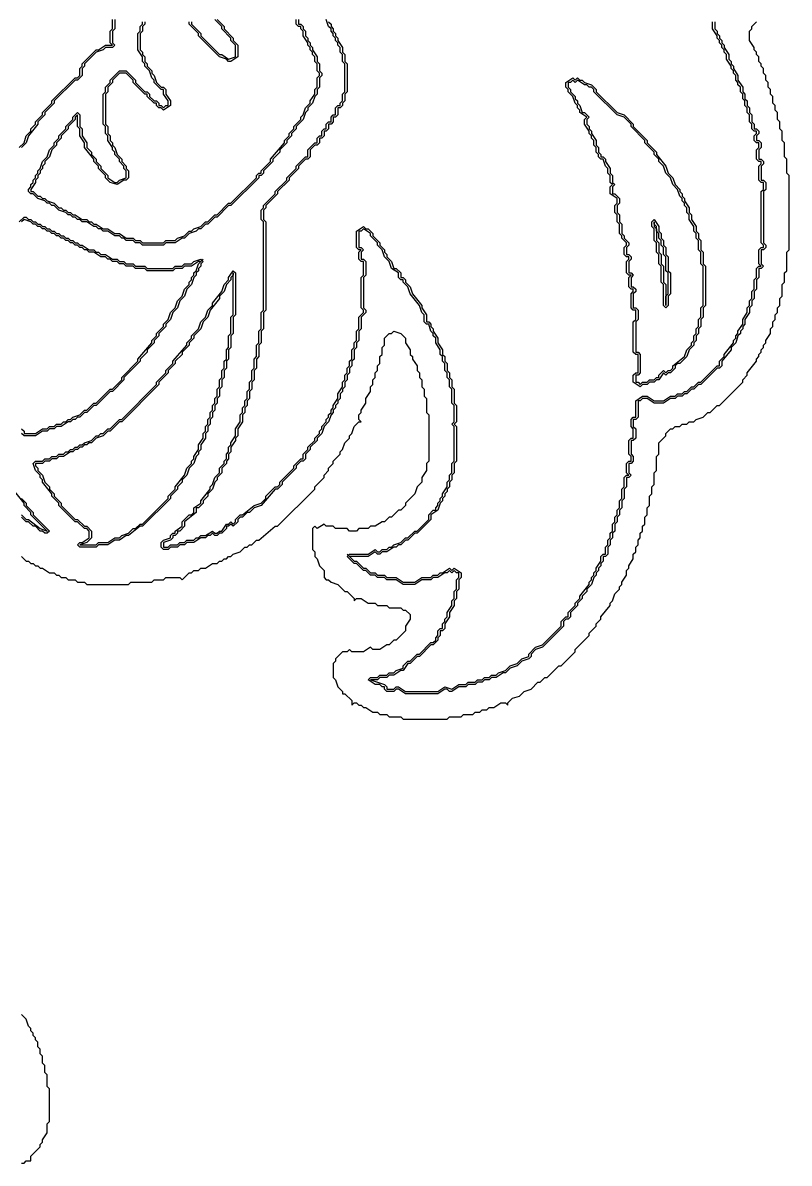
# Model space of a CAD drawing. Header units: millimetres. Extents: x 2 to 58.7, y 4.1 to 84.
# Drawn here: x 38.69 to 58.66, y 5.45 to 35.19 of the extents above; entities that cross this region are included whole.
import ezdxf

# ---------------------------------------------------------------- set-up
doc = ezdxf.new("R2010")
doc.units = ezdxf.units.MM
for name, color, linetype, true_color in [('CUT_OUTER', 1, 'Continuous', 0xa7a7a7), ('FILL_HAIR', 5, 'Continuous', 0x905530), ('FILL_SKIN', 3, 'Continuous', 0xfad3ab), ('FILL_WHITE', 4, 'Continuous', 0xf5f3f0), ('RAISED_METAL', 2, 'Continuous', 0xa7a7a7)]:
    doc.layers.add(name, color=color, linetype=linetype, true_color=true_color)

msp = doc.modelspace()

# ---------------------------------------------------------------- linework, layer by layer
at = {"layer": 'CUT_OUTER'}
for points in [[(38.662, 21.273), (38.783, 21.152), (38.844, 21.152), (38.904, 21.091), (38.965, 21.091), (39.026, 21.03), (39.086, 21.03), (39.147, 20.97), (39.207, 20.97), (39.389, 20.848), (39.51, 20.848), (39.571, 20.788), (39.632, 20.788), (39.692, 20.727), (39.813, 20.727), (39.874, 20.667), (40.056, 20.667), (40.116, 20.606), (40.298, 20.606), (40.359, 20.545), (41.45, 20.545), (41.51, 20.606), (42.056, 20.606), (42.116, 20.667), (42.359, 20.667), (42.419, 20.727), (42.783, 20.727), (42.843, 20.667), (43.025, 20.848), (43.086, 20.848), (43.146, 20.909), (43.268, 20.909), (43.328, 20.97), (43.449, 20.97), (43.631, 21.091), (43.752, 21.091), (43.813, 21.152), (43.874, 21.152), (43.934, 21.212), (43.995, 21.212), (44.055, 21.273), (44.116, 21.273), (44.177, 21.333), (44.358, 21.394), (44.48, 21.515), (44.54, 21.515), (44.601, 21.576), (44.661, 21.576), (44.783, 21.697), (44.843, 21.697), (45.267, 22.061), (45.328, 22.061), (46.297, 23.03), (46.297, 23.091), (46.54, 23.333), (46.54, 23.394), (46.661, 23.515), (46.661, 23.576), (46.782, 23.697), (46.782, 23.758), (46.964, 23.939), (46.964, 24), (47.025, 24.061), (47.085, 24.242), (47.206, 24.364), (47.206, 24.424), (47.267, 24.485), (47.328, 24.667), (47.449, 24.788), (47.509, 24.788), (47.449, 24.848), (47.449, 24.97), (47.509, 25.03), (47.509, 25.091), (47.631, 25.273), (47.631, 25.394), (47.752, 25.576), (47.752, 25.697), (47.812, 25.758), (47.812, 25.879), (47.873, 25.939), (47.873, 26.061), (47.934, 26.121), (47.934, 26.242), (47.994, 26.303), (47.994, 26.485), (48.055, 26.545), (48.055, 26.727), (48.115, 26.788), (48.115, 26.97), (48.237, 27.091), (48.297, 27.091), (48.358, 27.152), (48.54, 27.091), (48.661, 26.97), (48.661, 26.848), (48.782, 26.667), (48.782, 26.545), (48.843, 26.485), (48.843, 26.424), (48.964, 26.242), (48.964, 26.121), (49.024, 26.061), (49.024, 25.939), (49.085, 25.879), (49.085, 25.697), (49.146, 25.636), (49.146, 25.455), (49.206, 25.394), (49.206, 25.03), (49.267, 24.97), (49.267, 23.758), (49.206, 23.697), (49.206, 23.515), (49.085, 23.333), (49.085, 23.212), (48.964, 23.091), (48.903, 22.909), (48.661, 22.667), (48.661, 22.606), (48.54, 22.485), (48.479, 22.485), (48.297, 22.303), (48.237, 22.303), (48.115, 22.182), (48.055, 22.182), (47.873, 22.061), (47.752, 22.061), (47.691, 22), (47.449, 22), (47.388, 21.939), (47.206, 21.939), (47.146, 22), (46.843, 22), (46.782, 22.061), (46.6, 22.061), (46.54, 22.121), (46.358, 22), (46.297, 22.061), (46.237, 22), (46.237, 21.455), (46.297, 21.394), (46.297, 21.273), (46.358, 21.212), (46.419, 21.03), (46.54, 20.909), (46.54, 20.727), (46.6, 20.667), (46.661, 20.667), (46.722, 20.606), (46.903, 20.545), (47.085, 20.364), (47.146, 20.364), (47.328, 20.182), (47.328, 20.121), (47.388, 20.182), (47.509, 20.182), (47.691, 20.061), (47.873, 20.061), (47.934, 20), (48.176, 20), (48.237, 19.939), (48.54, 19.939), (48.6, 19.879), (48.661, 19.879), (48.782, 19.758), (48.782, 19.636), (48.661, 19.455), (48.661, 19.333), (48.418, 19.091), (48.358, 19.091), (48.237, 18.97), (48.176, 18.97), (47.994, 18.848), (47.812, 18.848), (47.752, 18.909), (47.57, 18.788), (47.267, 18.788), (47.206, 18.848), (47.146, 18.788), (47.025, 18.788), (46.843, 18.606), (46.843, 18.545), (46.782, 18.485), (46.782, 18.121), (46.843, 18.061), (46.903, 17.879), (47.025, 17.758), (47.025, 17.697), (47.085, 17.697), (47.267, 17.515), (47.267, 17.394), (47.328, 17.455), (47.388, 17.455), (47.449, 17.394), (47.509, 17.394), (47.57, 17.333), (47.631, 17.333), (47.812, 17.212), (47.934, 17.212), (47.994, 17.152), (48.176, 17.152), (48.237, 17.091), (48.54, 17.091), (48.6, 17.03), (49.752, 17.03), (49.812, 17.091), (50.115, 17.091), (50.176, 17.152), (50.418, 17.152), (50.479, 17.212), (50.6, 17.212), (50.661, 17.273), (50.782, 17.273), (50.842, 17.333), (50.964, 17.333), (51.145, 17.455), (51.267, 17.455), (51.327, 17.394), (51.327, 17.455), (51.448, 17.576), (51.63, 17.636), (51.751, 17.758), (51.933, 17.818), (52.115, 18), (52.176, 18), (52.297, 18.121), (52.357, 18.121), (52.66, 18.424), (52.721, 18.424), (53.084, 18.788), (53.084, 18.848), (53.448, 19.212), (53.448, 19.273), (53.63, 19.455), (53.63, 19.515), (53.751, 19.636), (53.751, 19.697), (53.993, 20), (53.993, 20.061), (54.054, 20.121), (54.115, 20.303), (54.236, 20.424), (54.236, 20.485), (54.296, 20.545), (54.296, 20.606), (54.418, 20.788), (54.418, 20.909), (54.478, 20.97), (54.478, 21.03), (54.599, 21.212), (54.599, 21.333), (54.66, 21.394), (54.66, 21.515), (54.721, 21.576), (54.721, 21.697), (54.781, 21.758), (54.781, 21.879), (54.842, 21.939), (54.842, 22.061), (54.902, 22.121), (54.902, 22.303), (54.963, 22.364), (54.963, 22.545), (55.024, 22.606), (55.024, 22.848), (55.084, 22.909), (55.084, 23.091), (55.145, 23.152), (55.145, 23.455), (55.205, 23.515), (55.205, 23.879), (55.266, 23.939), (55.266, 24.242), (55.448, 24.424), (55.448, 24.485), (55.569, 24.606), (55.63, 24.606), (55.69, 24.667), (55.811, 24.667), (55.872, 24.727), (55.993, 24.727), (56.054, 24.788), (56.175, 24.788), (56.236, 24.848), (56.417, 24.909), (56.539, 25.03), (56.599, 25.03), (56.781, 25.212), (56.842, 25.212), (57.448, 25.818), (57.448, 25.879), (57.569, 26), (57.569, 26.061), (57.811, 26.364), (57.811, 26.424), (57.872, 26.485), (57.872, 26.545), (57.932, 26.606), (57.932, 26.667), (57.993, 26.727), (57.993, 26.788), (58.054, 26.848), (58.054, 26.909), (58.175, 27.091), (58.175, 27.212), (58.235, 27.273), (58.235, 27.394), (58.296, 27.455), (58.296, 27.576), (58.357, 27.636), (58.357, 27.758), (58.417, 27.818), (58.417, 28), (58.478, 28.061), (58.478, 28.364), (58.538, 28.424), (58.538, 28.667), (58.599, 28.727), (58.599, 29.212), (58.66, 29.273), (58.66, 31.212), (58.599, 31.273), (58.599, 31.636), (58.538, 31.697), (58.538, 32.061), (58.478, 32.121), (58.478, 32.364), (58.417, 32.424), (58.417, 32.606), (58.357, 32.667), (58.357, 32.848), (58.296, 32.909), (58.296, 33.03), (58.235, 33.091), (58.235, 33.273), (58.175, 33.333), (58.175, 33.455), (58.114, 33.515), (58.114, 33.636), (58.054, 33.697), (58.054, 33.818), (57.993, 33.879), (57.993, 34), (57.932, 34.061), (57.932, 34.121), (57.872, 34.182), (57.872, 34.303), (57.811, 34.364), (57.811, 34.424), (57.751, 34.485), (57.751, 34.545), (57.629, 34.727), (57.629, 34.97), (57.69, 35.03), (57.69, 35.091), (57.811, 35.212)], [(38.662, 5.455), (38.723, 5.455), (38.783, 5.515), (38.904, 5.515), (38.904, 5.636), (39.147, 5.879), (39.147, 5.939), (39.207, 6), (39.207, 6.061), (39.329, 6.242), (39.329, 6.485), (39.389, 6.545), (39.389, 7.394), (39.329, 7.455), (39.329, 7.758), (39.268, 7.818), (39.268, 8), (39.207, 8.061), (39.207, 8.242), (39.147, 8.303), (39.147, 8.424), (39.086, 8.485), (39.086, 8.606), (39.026, 8.667), (39.026, 8.727), (38.965, 8.788), (38.965, 8.848), (38.904, 8.909), (38.904, 8.97), (38.844, 9.03), (38.783, 9.212), (38.662, 9.333)]]:
    msp.add_lwpolyline(points, dxfattribs=at)
at = {"layer": 'FILL_HAIR'}
msp.add_lwpolyline([(46.661, 35.212), (46.722, 35.152), (46.722, 35.091), (46.782, 35.03), (46.782, 34.97), (46.843, 34.909), (46.843, 34.848), (46.903, 34.788), (46.903, 34.727), (47.025, 34.545), (47.025, 34.424), (47.085, 34.364), (47.085, 34.182), (47.146, 34.121), (47.146, 33.394), (47.085, 33.333), (47.085, 33.152), (47.025, 33.091), (47.025, 33.03), (46.964, 32.97), (46.903, 32.97), (46.903, 32.788), (46.843, 32.727), (46.782, 32.727), (46.782, 32.606), (46.722, 32.545), (46.661, 32.545), (46.661, 32.424), (46.6, 32.364), (46.54, 32.364), (46.54, 32.242), (46.479, 32.182), (46.419, 32.182), (46.419, 32.061), (46.358, 32), (46.297, 32), (46.176, 31.879), (46.176, 31.697), (46.116, 31.636), (46.055, 31.636), (45.873, 31.455), (45.873, 31.394), (45.631, 31.152), (45.631, 31.091), (45.328, 30.788), (45.328, 30.727), (45.025, 30.424), (45.025, 30.364), (44.964, 30.303), (44.964, 30.061), (45.025, 30), (45.025, 27.697), (44.964, 27.636), (44.964, 27.212), (44.904, 27.152), (44.904, 26.848), (44.843, 26.788), (44.843, 26.485), (44.783, 26.424), (44.783, 26.182), (44.722, 26.121), (44.722, 25.879), (44.661, 25.818), (44.661, 25.636), (44.601, 25.576), (44.601, 25.394), (44.54, 25.333), (44.54, 25.212), (44.48, 25.152), (44.48, 25.03), (44.419, 24.97), (44.419, 24.788), (44.298, 24.606), (44.298, 24.424), (44.237, 24.364), (44.237, 24.303), (44.116, 24.121), (44.116, 24), (44.055, 23.939), (44.055, 23.818), (43.995, 23.758), (43.995, 23.697), (43.874, 23.576), (43.874, 23.455), (43.752, 23.333), (43.752, 23.273), (43.692, 23.212), (43.631, 23.03), (43.51, 22.909), (43.51, 22.848), (43.389, 22.727), (43.389, 22.667), (43.268, 22.545), (43.207, 22.545), (43.207, 22.424), (42.904, 22.182), (42.904, 22.061), (42.783, 21.939), (42.722, 21.939), (42.722, 21.879), (42.662, 21.818), (42.601, 21.818), (42.601, 21.758), (42.54, 21.697), (42.359, 21.636), (42.359, 21.515), (42.48, 21.515), (42.54, 21.576), (42.722, 21.576), (42.783, 21.636), (42.904, 21.636), (42.965, 21.697), (43.146, 21.697), (43.207, 21.758), (43.268, 21.758), (43.328, 21.818), (43.449, 21.818), (43.631, 21.939), (43.692, 21.879), (43.752, 21.879), (43.813, 21.939), (43.874, 21.939), (43.995, 22.121), (44.055, 22.121), (44.116, 22.182), (44.177, 22.121), (44.237, 22.182), (44.237, 22.242), (44.358, 22.364), (44.419, 22.364), (44.722, 22.606), (44.904, 22.667), (45.025, 22.788), (45.025, 22.848), (45.267, 23.091), (45.328, 23.091), (45.389, 23.152), (45.389, 23.212), (45.752, 23.576), (45.752, 23.636), (45.934, 23.818), (45.994, 23.818), (45.994, 23.939), (46.116, 24.061), (46.116, 24.121), (46.297, 24.303), (46.297, 24.364), (46.419, 24.485), (46.419, 24.545), (46.479, 24.606), (46.479, 24.667), (46.6, 24.788), (46.6, 24.848), (46.661, 24.909), (46.661, 24.97), (46.722, 25.03), (46.722, 25.091), (46.782, 25.152), (46.782, 25.212), (46.903, 25.394), (46.903, 25.515), (47.025, 25.697), (47.025, 25.818), (47.085, 25.879), (47.085, 26), (47.146, 26.061), (47.146, 26.182), (47.206, 26.242), (47.206, 26.364), (47.267, 26.424), (47.267, 26.667), (47.328, 26.727), (47.328, 26.848), (47.388, 26.909), (47.388, 27.152), (47.449, 27.212), (47.449, 27.515), (47.57, 27.636), (47.57, 27.697), (47.509, 27.758), (47.509, 28.545), (47.57, 28.606), (47.57, 28.97), (47.509, 28.97), (47.449, 29.03), (47.449, 29.212), (47.509, 29.273), (47.449, 29.273), (47.388, 29.333), (47.388, 29.758), (47.57, 29.879), (47.631, 29.818), (47.691, 29.818), (47.812, 29.697), (47.812, 29.636), (47.994, 29.455), (47.994, 29.394), (48.115, 29.273), (48.115, 29.212), (48.176, 29.152), (48.176, 29.091), (48.297, 28.97), (48.358, 28.788), (48.418, 28.788), (48.54, 28.667), (48.54, 28.545), (48.6, 28.545), (48.661, 28.485), (48.661, 28.424), (48.782, 28.303), (48.843, 28.121), (49.085, 27.818), (49.085, 27.758), (49.206, 27.576), (49.206, 27.394), (49.267, 27.394), (49.327, 27.333), (49.327, 27.273), (49.388, 27.212), (49.388, 27.152), (49.509, 26.97), (49.509, 26.848), (49.63, 26.667), (49.63, 26.545), (49.691, 26.485), (49.691, 26.364), (49.752, 26.303), (49.752, 26.121), (49.812, 26.061), (49.812, 25.939), (49.873, 25.879), (49.873, 25.697), (49.933, 25.636), (49.933, 25.273), (49.994, 25.212), (49.994, 24.788), (49.933, 24.727), (49.994, 24.667), (49.994, 23.758), (49.933, 23.697), (49.933, 23.455), (49.873, 23.394), (49.873, 23.273), (49.812, 23.212), (49.812, 23.091), (49.752, 23.03), (49.752, 22.97), (49.691, 22.909), (49.691, 22.848), (49.63, 22.788), (49.63, 22.727), (49.57, 22.667), (49.509, 22.485), (49.327, 22.364), (49.327, 22.242), (48.964, 21.879), (48.903, 21.879), (48.721, 21.697), (48.661, 21.697), (48.54, 21.576), (48.479, 21.576), (48.418, 21.515), (48.358, 21.515), (48.176, 21.394), (48.055, 21.394), (47.994, 21.333), (47.934, 21.333), (47.873, 21.394), (47.691, 21.273), (47.206, 21.273), (47.146, 21.333), (47.328, 21.152), (47.388, 21.152), (47.57, 20.97), (47.631, 20.97), (47.752, 20.848), (47.873, 20.848), (47.934, 20.788), (48.115, 20.788), (48.176, 20.727), (48.418, 20.727), (48.6, 20.606), (48.903, 20.606), (49.085, 20.727), (49.327, 20.727), (49.388, 20.788), (49.509, 20.788), (49.57, 20.848), (49.63, 20.848), (49.812, 20.97), (49.873, 20.909), (49.933, 20.97), (50.115, 20.848), (50.115, 20.727), (50.055, 20.667), (50.055, 20.424), (49.994, 20.364), (49.994, 20.182), (49.933, 20.121), (49.933, 20), (49.812, 19.818), (49.812, 19.697), (49.691, 19.515), (49.691, 19.394), (49.63, 19.333), (49.57, 19.333), (49.57, 19.212), (49.509, 19.152), (49.509, 19.091), (49.388, 18.97), (49.327, 18.97), (49.024, 18.667), (48.964, 18.667), (48.782, 18.485), (48.721, 18.485), (48.6, 18.303), (48.54, 18.303), (48.358, 18.182), (48.237, 18.182), (48.176, 18.121), (47.994, 18.121), (47.934, 18.061), (47.752, 18.061), (48.115, 17.939), (48.176, 17.879), (48.176, 17.818), (48.358, 17.818), (48.418, 17.879), (48.479, 17.879), (48.661, 17.758), (49.509, 17.758), (49.691, 17.879), (49.873, 17.818), (50.055, 17.939), (50.236, 17.939), (50.297, 18), (50.479, 18), (50.539, 18.061), (50.661, 18.061), (50.721, 18.121), (50.842, 18.121), (50.903, 18.182), (51.024, 18.182), (51.085, 18.242), (51.267, 18.303), (51.388, 18.424), (51.57, 18.485), (51.691, 18.606), (51.873, 18.667), (51.873, 18.727), (52.054, 18.909), (52.236, 18.97), (52.721, 19.455), (52.721, 19.576), (52.842, 19.697), (52.903, 19.697), (52.903, 19.818), (53.084, 20), (53.084, 20.061), (53.206, 20.182), (53.206, 20.242), (53.448, 20.545), (53.448, 20.606), (53.509, 20.667), (53.509, 20.727), (53.569, 20.788), (53.569, 20.848), (53.63, 20.909), (53.63, 20.97), (53.751, 21.152), (53.751, 21.273), (53.812, 21.333), (53.872, 21.333), (53.872, 21.515), (53.933, 21.576), (53.933, 21.697), (53.993, 21.758), (53.993, 21.879), (54.054, 21.939), (54.054, 22.121), (54.115, 22.182), (54.115, 22.303), (54.175, 22.364), (54.175, 22.485), (54.236, 22.545), (54.236, 22.727), (54.296, 22.788), (54.296, 23.03), (54.357, 23.091), (54.357, 23.333), (54.418, 23.394), (54.478, 23.394), (54.418, 23.455), (54.418, 23.697), (54.478, 23.758), (54.539, 23.758), (54.539, 23.879), (54.478, 23.939), (54.478, 24.303), (54.539, 24.364), (54.599, 24.364), (54.599, 24.606), (54.539, 24.667), (54.539, 24.848), (54.599, 24.909), (54.66, 24.909), (54.66, 25.333), (54.842, 25.455), (54.963, 25.455), (55.145, 25.333), (55.387, 25.333), (55.569, 25.455), (55.69, 25.455), (55.751, 25.515), (55.872, 25.515), (55.933, 25.576), (55.993, 25.576), (56.114, 25.697), (56.175, 25.697), (56.296, 25.818), (56.357, 25.818), (56.781, 26.242), (56.842, 26.242), (56.842, 26.364), (56.963, 26.485), (56.963, 26.545), (57.205, 26.848), (57.205, 26.909), (57.266, 26.97), (57.266, 27.03), (57.326, 27.091), (57.326, 27.152), (57.448, 27.333), (57.448, 27.455), (57.569, 27.636), (57.569, 27.758), (57.629, 27.818), (57.629, 27.939), (57.69, 28), (57.69, 28.182), (57.751, 28.242), (57.751, 28.485), (57.811, 28.545), (57.811, 28.788), (57.872, 28.848), (57.932, 28.848), (57.872, 28.909), (57.872, 29.273), (57.932, 29.333), (57.993, 29.333), (57.993, 29.394), (57.932, 29.455), (57.932, 30.788), (57.993, 30.848), (57.993, 31.03), (57.932, 31.03), (57.872, 31.091), (57.872, 31.455), (57.932, 31.515), (57.932, 31.576), (57.872, 31.576), (57.811, 31.636), (57.811, 31.879), (57.872, 31.939), (57.872, 32.061), (57.811, 32.061), (57.751, 32.121), (57.751, 32.242), (57.811, 32.303), (57.811, 32.364), (57.751, 32.364), (57.69, 32.424), (57.69, 32.545), (57.629, 32.606), (57.629, 32.788), (57.569, 32.848), (57.569, 32.97), (57.508, 33.03), (57.508, 33.152), (57.448, 33.212), (57.448, 33.333), (57.387, 33.394), (57.387, 33.515), (57.326, 33.576), (57.326, 33.636), (57.266, 33.697), (57.266, 33.818), (57.205, 33.879), (57.205, 33.939), (57.145, 34), (57.145, 34.061), (57.023, 34.242), (57.023, 34.364), (56.963, 34.424), (56.963, 34.485), (56.902, 34.545), (56.902, 34.606), (56.842, 34.667), (56.842, 34.727), (56.781, 34.788), (56.781, 34.848), (56.66, 35.03), (56.66, 35.212)], dxfattribs=at)
msp.add_lwpolyline([(53.024, 33.758), (53.084, 33.697), (53.145, 33.758), (53.206, 33.697), (53.266, 33.697), (53.327, 33.636), (53.509, 33.576), (53.63, 33.455), (53.63, 33.394), (54.175, 32.848), (54.357, 32.788), (54.599, 32.545), (54.599, 32.485), (54.963, 32.121), (54.963, 32.061), (55.205, 31.818), (55.205, 31.758), (55.448, 31.455), (55.508, 31.273), (55.63, 31.152), (55.69, 30.97), (55.811, 30.848), (55.811, 30.788), (55.872, 30.727), (55.872, 30.667), (55.933, 30.606), (55.933, 30.545), (56.054, 30.364), (56.054, 30.242), (56.114, 30.182), (56.114, 30.061), (56.236, 29.879), (56.236, 29.758), (56.296, 29.697), (56.296, 29.576), (56.357, 29.515), (56.357, 29.273), (56.417, 29.212), (56.417, 28.909), (56.478, 28.848), (56.478, 27.818), (56.417, 27.758), (56.417, 27.515), (56.357, 27.455), (56.357, 27.273), (56.296, 27.212), (56.296, 27.091), (56.236, 27.03), (56.236, 26.909), (56.175, 26.848), (56.175, 26.788), (56.054, 26.667), (55.993, 26.485), (55.811, 26.303), (55.751, 26.303), (55.69, 26.242), (55.69, 26.182), (55.569, 26.061), (55.508, 26.061), (55.448, 26), (55.387, 26.061), (55.266, 25.879), (55.205, 25.879), (55.145, 25.818), (55.024, 25.818), (54.963, 25.758), (54.842, 25.758), (54.781, 25.697), (54.599, 25.818), (54.599, 26), (54.66, 26.061), (54.721, 26.061), (54.721, 26.545), (54.66, 26.545), (54.599, 26.606), (54.599, 27.394), (54.66, 27.455), (54.66, 27.697), (54.599, 27.697), (54.539, 27.758), (54.539, 28.121), (54.599, 28.182), (54.599, 28.242), (54.539, 28.242), (54.478, 28.303), (54.478, 28.545), (54.539, 28.606), (54.478, 28.606), (54.418, 28.667), (54.418, 28.97), (54.478, 29.03), (54.478, 29.091), (54.418, 29.091), (54.357, 29.152), (54.357, 29.333), (54.418, 29.394), (54.418, 29.455), (54.296, 29.576), (54.296, 29.636), (54.236, 29.697), (54.236, 29.939), (54.175, 30), (54.175, 30.182), (54.115, 30.242), (54.115, 30.424), (54.175, 30.485), (54.175, 30.606), (53.993, 30.727), (53.993, 30.909), (54.054, 30.97), (53.993, 31.03), (53.993, 31.212), (53.933, 31.273), (53.933, 31.394), (53.872, 31.455), (53.812, 31.636), (53.751, 31.636), (53.69, 31.697), (53.69, 31.758), (53.63, 31.818), (53.63, 31.939), (53.569, 32), (53.569, 32.121), (53.509, 32.182), (53.509, 32.242), (53.448, 32.303), (53.448, 32.364), (53.327, 32.545), (53.327, 32.667), (53.387, 32.727), (53.206, 32.848), (53.206, 32.909), (53.145, 32.97), (53.145, 33.03), (53.084, 33.091), (53.024, 33.273), (52.903, 33.394), (52.903, 33.455), (52.842, 33.515), (52.842, 33.636)], close=True, dxfattribs=at)
at = {"layer": 'FILL_SKIN'}
for points in [[(41.874, 35.212), (41.874, 35.152), (41.813, 35.091), (41.813, 34.97), (41.753, 34.909), (41.753, 34.485), (41.813, 34.424), (41.813, 34.364), (41.874, 34.303), (41.874, 34.182), (41.934, 34.121), (41.934, 34.061), (42.056, 33.939), (42.056, 33.879), (42.116, 33.818), (42.177, 33.636), (42.298, 33.515), (42.359, 33.515), (42.419, 33.455), (42.419, 33.333), (42.54, 33.152), (42.54, 33.03), (42.359, 32.909), (42.298, 32.97), (42.237, 32.97), (42.177, 33.03), (42.177, 33.091), (42.116, 33.091), (41.934, 33.273), (41.934, 33.333), (41.874, 33.333), (41.571, 33.636), (41.571, 33.697), (41.389, 33.879), (41.207, 33.879), (41.025, 33.697), (41.025, 33.636), (40.904, 33.515), (40.904, 33.394), (40.844, 33.333), (40.844, 32.545), (40.904, 32.485), (40.904, 32.303), (40.965, 32.242), (40.965, 32.121), (41.025, 32.061), (41.025, 32), (41.086, 31.939), (41.147, 31.758), (41.268, 31.636), (41.268, 31.576), (41.389, 31.455), (41.389, 31.394), (41.45, 31.333), (41.45, 31.152), (41.389, 31.091), (41.328, 31.091), (41.147, 30.97), (40.965, 31.03), (40.844, 31.152), (40.844, 31.212), (40.662, 31.394), (40.662, 31.455), (40.541, 31.576), (40.541, 31.636), (40.298, 31.939), (40.298, 32.061), (40.177, 32.242), (40.177, 32.424), (40.116, 32.485), (40.116, 32.788), (40.056, 32.727), (40.056, 32.667), (39.874, 32.485), (39.874, 32.424), (39.692, 32.242), (39.692, 32.182), (39.571, 32.061), (39.571, 32), (39.45, 31.879), (39.389, 31.697), (39.268, 31.576), (39.268, 31.515), (39.207, 31.455), (39.207, 31.394), (39.147, 31.333), (39.147, 31.273), (39.086, 31.212), (39.086, 31.152), (39.026, 31.091), (39.026, 31.03), (38.904, 30.848), (38.904, 30.788), (38.965, 30.788), (39.086, 30.667), (39.147, 30.667), (39.207, 30.606), (39.268, 30.606), (39.329, 30.545), (39.51, 30.485), (39.632, 30.364), (39.692, 30.364), (39.753, 30.303), (39.813, 30.303), (39.874, 30.242), (39.935, 30.242), (39.995, 30.182), (40.056, 30.182), (40.238, 30.061), (40.359, 30.061), (40.419, 30), (40.48, 30), (40.541, 29.939), (40.601, 29.939), (40.783, 29.818), (40.904, 29.818), (41.086, 29.697), (41.207, 29.697), (41.389, 29.576), (41.571, 29.576), (41.631, 29.515), (41.753, 29.515), (41.813, 29.455), (42.359, 29.455), (42.419, 29.515), (42.662, 29.515), (42.722, 29.576), (42.904, 29.636), (43.025, 29.758), (43.086, 29.758), (43.146, 29.818), (43.328, 29.879), (43.449, 30), (43.51, 30), (43.692, 30.182), (43.752, 30.182), (44.055, 30.485), (44.116, 30.485), (44.783, 31.152), (44.783, 31.212), (44.843, 31.273), (44.904, 31.273), (44.904, 31.333), (45.146, 31.576), (45.146, 31.636), (45.51, 32.061), (45.51, 32.121), (45.631, 32.242), (45.631, 32.303), (45.752, 32.424), (45.752, 32.485), (45.934, 32.667), (45.934, 32.727), (45.994, 32.788), (46.055, 32.97), (46.176, 33.091), (46.176, 33.152), (46.297, 33.333), (46.297, 33.455), (46.358, 33.515), (46.358, 33.758), (46.419, 33.818), (46.419, 33.879), (46.358, 33.939), (46.358, 34.121), (46.297, 34.182), (46.297, 34.303), (46.237, 34.364), (46.237, 34.424), (46.176, 34.485), (46.176, 34.545), (46.116, 34.606), (46.116, 34.667), (45.994, 34.848), (45.994, 34.97), (45.934, 35.03), (45.934, 35.091), (45.873, 35.091), (45.813, 35.152), (45.813, 35.273)], [(43.752, 35.273), (43.934, 35.091), (43.934, 35.03), (44.177, 34.788), (44.177, 34.727), (44.298, 34.606), (44.298, 34.303), (44.116, 34.182), (44.055, 34.182), (43.995, 34.242), (43.813, 34.303), (43.268, 34.848), (43.268, 34.909), (43.025, 35.152), (43.025, 35.212)]]:
    msp.add_lwpolyline(points, dxfattribs=at)
at = {"layer": 'FILL_WHITE'}
for points in [[(38.601, 31.939), (38.723, 32.061), (38.783, 32.242), (38.904, 32.364), (38.904, 32.424), (39.026, 32.545), (39.026, 32.606), (39.207, 32.788), (39.207, 32.848), (39.45, 33.091), (39.45, 33.152), (40.056, 33.758), (40.116, 33.758), (40.177, 33.818), (40.177, 34), (40.238, 34.061), (40.238, 34.121), (40.601, 34.485), (40.662, 34.485), (40.844, 34.606), (41.025, 34.606), (40.965, 34.667), (40.965, 34.97), (41.025, 35.03), (41.025, 35.273)], [(38.662, 24.606), (38.723, 24.545), (38.723, 24.485), (39.026, 24.485), (39.207, 24.606), (39.329, 24.606), (39.389, 24.667), (39.51, 24.667), (39.571, 24.727), (39.692, 24.727), (39.753, 24.788), (39.813, 24.788), (39.874, 24.848), (39.935, 24.848), (39.995, 24.909), (40.177, 24.97), (40.298, 25.091), (40.359, 25.091), (40.541, 25.273), (40.601, 25.273), (40.965, 25.636), (41.025, 25.636), (41.268, 25.879), (41.268, 25.939), (41.692, 26.364), (41.692, 26.424), (42.056, 26.848), (42.056, 26.909), (42.177, 27.03), (42.177, 27.091), (42.359, 27.273), (42.359, 27.333), (42.48, 27.455), (42.54, 27.636), (42.662, 27.758), (42.722, 27.939), (42.843, 28.061), (42.904, 28.242), (43.025, 28.364), (43.025, 28.424), (43.086, 28.485), (43.086, 28.545), (43.146, 28.606), (43.146, 28.667), (43.207, 28.727), (43.268, 28.909), (43.389, 29.03), (43.328, 28.97), (43.268, 28.97), (43.086, 28.848), (42.904, 28.848), (42.843, 28.788), (42.662, 28.788), (42.601, 28.727), (41.934, 28.727), (41.874, 28.788), (41.631, 28.788), (41.571, 28.848), (41.389, 28.848), (41.328, 28.909), (41.207, 28.909), (41.147, 28.97), (41.025, 28.97), (40.965, 29.03), (40.904, 29.03), (40.844, 29.091), (40.722, 29.091), (40.541, 29.212), (40.419, 29.212), (40.359, 29.273), (40.298, 29.273), (40.238, 29.333), (40.177, 29.333), (40.116, 29.394), (40.056, 29.394), (39.995, 29.455), (39.935, 29.455), (39.874, 29.515), (39.813, 29.515), (39.753, 29.576), (39.692, 29.576), (39.632, 29.636), (39.571, 29.636), (39.51, 29.697), (39.45, 29.697), (39.389, 29.758), (39.329, 29.758), (39.268, 29.818), (39.207, 29.818), (39.147, 29.879), (39.086, 29.879), (39.026, 29.939), (38.965, 29.939), (38.904, 30), (38.723, 30.061), (38.662, 30)], [(38.662, 22.364), (38.783, 22.242), (38.844, 22.242), (39.147, 22), (39.329, 21.939), (38.904, 22.364), (38.904, 22.424), (38.723, 22.606), (38.723, 22.667), (38.48, 22.97)]]:
    msp.add_lwpolyline(points, dxfattribs=at)
for points in [[(55.145, 30), (55.145, 29.879), (55.205, 29.818), (55.205, 29.515), (55.266, 29.455), (55.266, 29.212), (55.327, 29.152), (55.327, 28.909), (55.387, 28.848), (55.387, 28.424), (55.448, 28.364), (55.448, 27.818), (55.448, 28.061), (55.508, 28.121), (55.508, 28.667), (55.448, 28.727), (55.448, 29.091), (55.387, 29.152), (55.387, 29.333), (55.327, 29.394), (55.327, 29.515), (55.266, 29.576), (55.266, 29.697), (55.205, 29.758), (55.205, 29.879), (55.145, 29.939)], [(44.177, 28.667), (44.177, 28.606), (44.116, 28.545), (44.116, 28.485), (43.995, 28.364), (43.934, 28.182), (43.813, 28.061), (43.813, 28), (43.571, 27.697), (43.51, 27.515), (43.389, 27.394), (43.328, 27.212), (43.146, 27.03), (43.146, 26.97), (43.025, 26.848), (43.025, 26.788), (42.843, 26.606), (42.843, 26.545), (42.662, 26.364), (42.662, 26.303), (42.48, 26.121), (42.48, 26.061), (42.237, 25.818), (42.237, 25.758), (41.268, 24.788), (41.207, 24.788), (40.965, 24.545), (40.904, 24.545), (40.783, 24.424), (40.601, 24.364), (40.48, 24.242), (40.419, 24.242), (40.359, 24.182), (40.298, 24.182), (40.238, 24.121), (40.177, 24.121), (40.116, 24.061), (40.056, 24.061), (39.995, 24), (39.935, 24), (39.753, 23.879), (39.632, 23.879), (39.571, 23.818), (39.45, 23.818), (39.389, 23.758), (39.268, 23.758), (39.207, 23.697), (39.026, 23.697), (39.026, 23.636), (39.086, 23.576), (39.086, 23.515), (39.207, 23.394), (39.268, 23.212), (39.389, 23.091), (39.389, 23.03), (39.51, 22.909), (39.51, 22.848), (39.692, 22.667), (39.692, 22.606), (40.056, 22.242), (40.116, 22.242), (40.298, 22.061), (40.359, 22.061), (40.48, 21.939), (40.48, 21.758), (40.359, 21.636), (40.177, 21.576), (40.601, 21.576), (40.662, 21.636), (40.904, 21.636), (41.086, 21.758), (41.207, 21.758), (41.268, 21.818), (41.45, 21.879), (41.571, 22), (41.631, 22), (41.753, 22.121), (41.813, 22.121), (42.48, 22.788), (42.48, 22.848), (42.662, 23.03), (42.662, 23.091), (42.904, 23.394), (42.965, 23.576), (43.086, 23.697), (43.086, 23.758), (43.146, 23.818), (43.146, 23.879), (43.268, 24.061), (43.268, 24.182), (43.389, 24.364), (43.389, 24.485), (43.449, 24.545), (43.449, 24.667), (43.51, 24.727), (43.51, 24.848), (43.571, 24.909), (43.571, 25.03), (43.631, 25.091), (43.631, 25.212), (43.692, 25.273), (43.692, 25.394), (43.752, 25.455), (43.752, 25.636), (43.813, 25.697), (43.813, 25.879), (43.874, 25.939), (43.874, 26.121), (43.934, 26.182), (43.934, 26.364), (43.995, 26.424), (43.995, 26.667), (44.055, 26.727), (44.055, 27.03), (44.116, 27.091), (44.116, 27.515), (44.177, 27.576)]]:
    msp.add_lwpolyline(points, close=True, dxfattribs=at)
at = {"layer": 'RAISED_METAL'}
for points in [[(41.086, 35.273), (41.086, 35.03), (41.025, 34.97), (41.025, 34.667), (41.086, 34.606), (41.025, 34.545), (40.844, 34.545), (40.783, 34.485), (40.601, 34.424), (40.298, 34.121), (40.298, 34.061), (40.238, 34), (40.238, 33.818), (40.116, 33.697), (40.056, 33.697), (39.51, 33.152), (39.51, 33.091), (39.268, 32.848), (39.268, 32.788), (39.086, 32.606), (39.086, 32.545), (38.844, 32.242), (38.783, 32.061), (38.662, 31.939)], [(38.662, 21.273), (38.783, 21.152), (38.844, 21.152), (38.904, 21.091), (38.965, 21.091), (39.026, 21.03), (39.086, 21.03), (39.147, 20.97), (39.207, 20.97), (39.389, 20.848), (39.51, 20.848), (39.571, 20.788), (39.632, 20.788), (39.692, 20.727), (39.813, 20.727), (39.874, 20.667), (40.056, 20.667), (40.116, 20.606), (40.298, 20.606), (40.359, 20.545), (41.45, 20.545), (41.51, 20.606), (42.056, 20.606), (42.116, 20.667), (42.359, 20.667), (42.419, 20.727), (42.783, 20.727), (42.843, 20.667), (43.025, 20.848), (43.086, 20.848), (43.146, 20.909), (43.268, 20.909), (43.328, 20.97), (43.449, 20.97), (43.631, 21.091), (43.752, 21.091), (43.813, 21.152), (43.874, 21.152), (43.934, 21.212), (43.995, 21.212), (44.055, 21.273), (44.116, 21.273), (44.177, 21.333), (44.358, 21.394), (44.48, 21.515), (44.54, 21.515), (44.601, 21.576), (44.661, 21.576), (44.783, 21.697), (44.843, 21.697), (45.267, 22.061), (45.328, 22.061), (46.297, 23.03), (46.297, 23.091), (46.54, 23.333), (46.54, 23.394), (46.661, 23.515), (46.661, 23.576), (46.782, 23.697), (46.782, 23.758), (46.964, 23.939), (46.964, 24), (47.025, 24.061), (47.085, 24.242), (47.206, 24.364), (47.206, 24.424), (47.267, 24.485), (47.328, 24.667), (47.449, 24.788), (47.509, 24.788), (47.449, 24.848), (47.449, 24.97), (47.509, 25.03), (47.509, 25.091), (47.631, 25.273), (47.631, 25.394), (47.752, 25.576), (47.752, 25.697), (47.812, 25.758), (47.812, 25.879), (47.873, 25.939), (47.873, 26.061), (47.934, 26.121), (47.934, 26.242), (47.994, 26.303), (47.994, 26.485), (48.055, 26.545), (48.055, 26.727), (48.115, 26.788), (48.115, 26.97), (48.237, 27.091), (48.297, 27.091), (48.358, 27.152), (48.54, 27.091), (48.661, 26.97), (48.661, 26.848), (48.782, 26.667), (48.782, 26.545), (48.843, 26.485), (48.843, 26.424), (48.964, 26.242), (48.964, 26.121), (49.024, 26.061), (49.024, 25.939), (49.085, 25.879), (49.085, 25.697), (49.146, 25.636), (49.146, 25.455), (49.206, 25.394), (49.206, 25.03), (49.267, 24.97), (49.267, 23.758), (49.206, 23.697), (49.206, 23.515), (49.085, 23.333), (49.085, 23.212), (48.964, 23.091), (48.903, 22.909), (48.661, 22.667), (48.661, 22.606), (48.54, 22.485), (48.479, 22.485), (48.297, 22.303), (48.237, 22.303), (48.115, 22.182), (48.055, 22.182), (47.873, 22.061), (47.752, 22.061), (47.691, 22), (47.449, 22), (47.388, 21.939), (47.206, 21.939), (47.146, 22), (46.843, 22), (46.782, 22.061), (46.6, 22.061), (46.54, 22.121), (46.358, 22), (46.297, 22.061), (46.237, 22), (46.237, 21.455), (46.297, 21.394), (46.297, 21.273), (46.358, 21.212), (46.419, 21.03), (46.54, 20.909), (46.54, 20.727), (46.6, 20.667), (46.661, 20.667), (46.722, 20.606), (46.903, 20.545), (47.085, 20.364), (47.146, 20.364), (47.328, 20.182), (47.328, 20.121), (47.388, 20.182), (47.509, 20.182), (47.691, 20.061), (47.873, 20.061), (47.934, 20), (48.176, 20), (48.237, 19.939), (48.54, 19.939), (48.6, 19.879), (48.661, 19.879), (48.782, 19.758), (48.782, 19.636), (48.661, 19.455), (48.661, 19.333), (48.418, 19.091), (48.358, 19.091), (48.237, 18.97), (48.176, 18.97), (47.994, 18.848), (47.812, 18.848), (47.752, 18.909), (47.57, 18.788), (47.267, 18.788), (47.206, 18.848), (47.146, 18.788), (47.025, 18.788), (46.843, 18.606), (46.843, 18.545), (46.782, 18.485), (46.782, 18.121), (46.843, 18.061), (46.903, 17.879), (47.025, 17.758), (47.025, 17.697), (47.085, 17.697), (47.267, 17.515), (47.267, 17.394), (47.328, 17.455), (47.388, 17.455), (47.449, 17.394), (47.509, 17.394), (47.57, 17.333), (47.631, 17.333), (47.812, 17.212), (47.934, 17.212), (47.994, 17.152), (48.176, 17.152), (48.237, 17.091), (48.54, 17.091), (48.6, 17.03), (49.752, 17.03), (49.812, 17.091), (50.115, 17.091), (50.176, 17.152), (50.418, 17.152), (50.479, 17.212), (50.6, 17.212), (50.661, 17.273), (50.782, 17.273), (50.842, 17.333), (50.964, 17.333), (51.145, 17.455), (51.267, 17.455), (51.327, 17.394), (51.327, 17.455), (51.448, 17.576), (51.63, 17.636), (51.751, 17.758), (51.933, 17.818), (52.115, 18), (52.176, 18), (52.297, 18.121), (52.357, 18.121), (52.66, 18.424), (52.721, 18.424), (53.084, 18.788), (53.084, 18.848), (53.448, 19.212), (53.448, 19.273), (53.63, 19.455), (53.63, 19.515), (53.751, 19.636), (53.751, 19.697), (53.993, 20), (53.993, 20.061), (54.054, 20.121), (54.115, 20.303), (54.236, 20.424), (54.236, 20.485), (54.296, 20.545), (54.296, 20.606), (54.418, 20.788), (54.418, 20.909), (54.478, 20.97), (54.478, 21.03), (54.599, 21.212), (54.599, 21.333), (54.66, 21.394), (54.66, 21.515), (54.721, 21.576), (54.721, 21.697), (54.781, 21.758), (54.781, 21.879), (54.842, 21.939), (54.842, 22.061), (54.902, 22.121), (54.902, 22.303), (54.963, 22.364), (54.963, 22.545), (55.024, 22.606), (55.024, 22.848), (55.084, 22.909), (55.084, 23.091), (55.145, 23.152), (55.145, 23.455), (55.205, 23.515), (55.205, 23.879), (55.266, 23.939), (55.266, 24.242), (55.448, 24.424), (55.448, 24.485), (55.569, 24.606), (55.63, 24.606), (55.69, 24.667), (55.811, 24.667), (55.872, 24.727), (55.993, 24.727), (56.054, 24.788), (56.175, 24.788), (56.236, 24.848), (56.417, 24.909), (56.539, 25.03), (56.599, 25.03), (56.781, 25.212), (56.842, 25.212), (57.448, 25.818), (57.448, 25.879), (57.569, 26), (57.569, 26.061), (57.811, 26.364), (57.811, 26.424), (57.872, 26.485), (57.872, 26.545), (57.932, 26.606), (57.932, 26.667), (57.993, 26.727), (57.993, 26.788), (58.054, 26.848), (58.054, 26.909), (58.175, 27.091), (58.175, 27.212), (58.235, 27.273), (58.235, 27.394), (58.296, 27.455), (58.296, 27.576), (58.357, 27.636), (58.357, 27.758), (58.417, 27.818), (58.417, 28), (58.478, 28.061), (58.478, 28.364), (58.538, 28.424), (58.538, 28.667), (58.599, 28.727), (58.599, 29.212), (58.66, 29.273), (58.66, 31.212), (58.599, 31.273), (58.599, 31.636), (58.538, 31.697), (58.538, 32.061), (58.478, 32.121), (58.478, 32.364), (58.417, 32.424), (58.417, 32.606), (58.357, 32.667), (58.357, 32.848), (58.296, 32.909), (58.296, 33.03), (58.235, 33.091), (58.235, 33.273), (58.175, 33.333), (58.175, 33.455), (58.114, 33.515), (58.114, 33.636), (58.054, 33.697), (58.054, 33.818), (57.993, 33.879), (57.993, 34), (57.932, 34.061), (57.932, 34.121), (57.872, 34.182), (57.872, 34.303), (57.811, 34.364), (57.811, 34.424), (57.751, 34.485), (57.751, 34.545), (57.629, 34.727), (57.629, 34.97), (57.69, 35.03), (57.69, 35.091), (57.811, 35.212)], [(45.873, 35.273), (45.873, 35.152), (45.934, 35.152), (45.994, 35.091), (45.994, 35.03), (46.055, 34.97), (46.055, 34.848), (46.116, 34.788), (46.116, 34.727), (46.176, 34.667), (46.176, 34.606), (46.237, 34.545), (46.237, 34.485), (46.358, 34.303), (46.358, 34.182), (46.419, 34.121), (46.419, 33.939), (46.479, 33.879), (46.479, 33.818), (46.419, 33.758), (46.419, 33.515), (46.358, 33.455), (46.358, 33.333), (46.297, 33.273), (46.237, 33.091), (46.116, 32.97), (46.116, 32.909), (46.055, 32.848), (45.994, 32.667), (45.813, 32.485), (45.813, 32.424), (45.691, 32.303), (45.691, 32.242), (45.57, 32.121), (45.57, 32.061), (45.389, 31.879), (45.389, 31.818), (45.207, 31.636), (45.207, 31.576), (44.964, 31.333), (44.964, 31.273), (44.904, 31.212), (44.843, 31.212), (44.843, 31.152), (44.116, 30.424), (44.055, 30.424), (43.752, 30.121), (43.692, 30.121), (43.51, 29.939), (43.449, 29.939), (43.328, 29.818), (43.268, 29.818), (43.207, 29.758), (43.025, 29.697), (42.904, 29.576), (42.843, 29.576), (42.662, 29.455), (42.419, 29.455), (42.359, 29.394), (41.813, 29.394), (41.753, 29.455), (41.631, 29.455), (41.571, 29.515), (41.389, 29.515), (41.328, 29.576), (41.268, 29.576), (41.207, 29.636), (41.086, 29.636), (40.904, 29.758), (40.783, 29.758), (40.722, 29.818), (40.662, 29.818), (40.601, 29.879), (40.541, 29.879), (40.359, 30), (40.238, 30), (40.177, 30.061), (40.116, 30.061), (40.056, 30.121), (39.995, 30.121), (39.935, 30.182), (39.874, 30.182), (39.813, 30.242), (39.632, 30.303), (39.51, 30.424), (39.45, 30.424), (39.389, 30.485), (39.329, 30.485), (39.268, 30.545), (39.086, 30.606), (38.965, 30.727), (38.904, 30.727), (38.844, 30.788), (38.844, 30.848), (38.904, 30.909), (38.904, 30.97), (38.965, 31.03), (38.965, 31.091), (39.026, 31.152), (39.026, 31.212), (39.086, 31.273), (39.086, 31.333), (39.147, 31.394), (39.207, 31.576), (39.329, 31.697), (39.389, 31.879), (39.51, 32), (39.51, 32.061), (39.632, 32.182), (39.632, 32.242), (39.813, 32.424), (39.813, 32.485), (39.995, 32.667), (39.995, 32.727), (40.116, 32.848), (40.177, 32.788), (40.177, 32.485), (40.238, 32.424), (40.238, 32.242), (40.359, 32.061), (40.359, 31.939), (40.48, 31.818), (40.48, 31.758), (40.601, 31.636), (40.601, 31.576), (40.722, 31.455), (40.722, 31.394), (40.904, 31.212), (40.904, 31.152), (41.086, 31.03), (41.147, 31.03), (41.207, 31.091), (41.389, 31.152), (41.389, 31.333), (41.328, 31.394), (41.328, 31.455), (41.207, 31.576), (41.207, 31.636), (41.086, 31.758), (41.086, 31.818), (41.025, 31.879), (41.025, 31.939), (40.904, 32.121), (40.904, 32.242), (40.844, 32.303), (40.844, 32.485), (40.783, 32.545), (40.783, 33.333), (40.844, 33.394), (40.844, 33.515), (40.965, 33.636), (40.965, 33.697), (41.207, 33.939), (41.389, 33.939), (41.631, 33.697), (41.631, 33.636), (41.874, 33.394), (41.934, 33.394), (41.995, 33.333), (41.995, 33.273), (42.116, 33.152), (42.177, 33.152), (42.237, 33.091), (42.237, 33.03), (42.298, 33.03), (42.359, 32.97), (42.419, 33.03), (42.48, 33.03), (42.48, 33.152), (42.359, 33.333), (42.359, 33.455), (42.298, 33.455), (42.116, 33.636), (42.116, 33.697), (42.056, 33.758), (41.995, 33.939), (41.874, 34.061), (41.874, 34.121), (41.813, 34.182), (41.813, 34.303), (41.692, 34.485), (41.692, 34.909), (41.753, 34.97), (41.753, 35.091), (41.813, 35.152), (41.813, 35.212)], [(56.72, 35.212), (56.72, 35.03), (56.781, 34.97), (56.781, 34.909), (56.842, 34.848), (56.842, 34.788), (56.902, 34.727), (56.902, 34.667), (56.963, 34.606), (56.963, 34.545), (57.084, 34.364), (57.084, 34.242), (57.145, 34.182), (57.145, 34.121), (57.205, 34.061), (57.205, 34), (57.326, 33.818), (57.326, 33.697), (57.448, 33.515), (57.448, 33.394), (57.508, 33.333), (57.508, 33.212), (57.569, 33.152), (57.569, 33.03), (57.629, 32.97), (57.629, 32.848), (57.69, 32.788), (57.69, 32.606), (57.751, 32.545), (57.751, 32.424), (57.811, 32.424), (57.872, 32.364), (57.872, 32.303), (57.811, 32.242), (57.811, 32.121), (57.872, 32.121), (57.932, 32.061), (57.932, 31.939), (57.872, 31.879), (57.872, 31.636), (57.932, 31.636), (57.993, 31.576), (57.993, 31.515), (57.932, 31.455), (57.932, 31.091), (57.993, 31.091), (58.054, 31.03), (58.054, 30.848), (57.993, 30.788), (57.993, 29.455), (58.054, 29.394), (58.054, 29.333), (57.993, 29.273), (57.932, 29.273), (57.932, 28.909), (57.993, 28.848), (57.932, 28.788), (57.872, 28.788), (57.872, 28.545), (57.811, 28.485), (57.811, 28.242), (57.751, 28.182), (57.751, 28), (57.69, 27.939), (57.69, 27.818), (57.629, 27.758), (57.629, 27.636), (57.508, 27.455), (57.508, 27.333), (57.448, 27.273), (57.448, 27.212), (57.387, 27.152), (57.387, 27.091), (57.326, 27.03), (57.266, 26.848), (57.145, 26.727), (57.145, 26.667), (56.902, 26.364), (56.902, 26.242), (56.842, 26.182), (56.781, 26.182), (56.357, 25.758), (56.296, 25.758), (56.175, 25.636), (56.114, 25.636), (55.993, 25.515), (55.933, 25.515), (55.872, 25.455), (55.751, 25.455), (55.69, 25.394), (55.569, 25.394), (55.387, 25.273), (55.145, 25.273), (54.963, 25.394), (54.842, 25.394), (54.781, 25.333), (54.721, 25.333), (54.721, 24.909), (54.66, 24.848), (54.599, 24.848), (54.599, 24.667), (54.66, 24.606), (54.66, 24.364), (54.599, 24.303), (54.539, 24.303), (54.539, 23.939), (54.599, 23.879), (54.599, 23.758), (54.539, 23.697), (54.478, 23.697), (54.478, 23.455), (54.539, 23.394), (54.478, 23.333), (54.418, 23.333), (54.418, 23.091), (54.357, 23.03), (54.357, 22.788), (54.296, 22.727), (54.296, 22.545), (54.236, 22.485), (54.236, 22.364), (54.175, 22.303), (54.175, 22.182), (54.115, 22.121), (54.115, 21.939), (54.054, 21.879), (54.054, 21.758), (53.993, 21.697), (53.993, 21.576), (53.933, 21.515), (53.933, 21.333), (53.872, 21.273), (53.812, 21.273), (53.812, 21.152), (53.751, 21.091), (53.751, 21.03), (53.69, 20.97), (53.69, 20.909), (53.63, 20.848), (53.63, 20.788), (53.569, 20.727), (53.509, 20.545), (53.387, 20.424), (53.387, 20.364), (53.266, 20.242), (53.266, 20.182), (53.145, 20.061), (53.145, 20), (52.963, 19.818), (52.963, 19.697), (52.903, 19.636), (52.842, 19.636), (52.781, 19.576), (52.781, 19.455), (52.236, 18.909), (52.054, 18.848), (51.933, 18.727), (51.933, 18.667), (51.873, 18.606), (51.691, 18.545), (51.57, 18.424), (51.388, 18.364), (51.267, 18.242), (51.206, 18.242), (51.024, 18.121), (50.903, 18.121), (50.842, 18.061), (50.721, 18.061), (50.661, 18), (50.539, 18), (50.479, 17.939), (50.297, 17.939), (50.236, 17.879), (50.055, 17.879), (49.873, 17.758), (49.812, 17.758), (49.752, 17.818), (49.691, 17.818), (49.509, 17.697), (48.661, 17.697), (48.479, 17.818), (48.418, 17.818), (48.358, 17.758), (48.176, 17.758), (48.115, 17.818), (48.115, 17.879), (48.055, 17.879), (47.994, 17.939), (47.873, 17.939), (47.691, 18.061), (47.752, 18.121), (47.934, 18.121), (47.994, 18.182), (48.176, 18.182), (48.237, 18.242), (48.358, 18.242), (48.418, 18.303), (48.6, 18.364), (48.6, 18.424), (48.721, 18.545), (48.782, 18.545), (48.964, 18.727), (49.024, 18.727), (49.327, 19.03), (49.388, 19.03), (49.449, 19.091), (49.449, 19.152), (49.509, 19.212), (49.509, 19.333), (49.57, 19.394), (49.63, 19.394), (49.63, 19.515), (49.691, 19.576), (49.691, 19.636), (49.752, 19.697), (49.752, 19.818), (49.873, 20), (49.873, 20.121), (49.933, 20.182), (49.933, 20.364), (49.994, 20.424), (49.994, 20.667), (50.055, 20.727), (50.055, 20.848), (49.994, 20.848), (49.933, 20.909), (49.873, 20.848), (49.812, 20.909), (49.752, 20.848), (49.691, 20.848), (49.509, 20.727), (49.388, 20.727), (49.327, 20.667), (49.085, 20.667), (48.903, 20.545), (48.6, 20.545), (48.418, 20.667), (48.176, 20.667), (48.115, 20.727), (47.934, 20.727), (47.873, 20.788), (47.752, 20.788), (47.631, 20.909), (47.57, 20.909), (47.388, 21.091), (47.328, 21.091), (47.146, 21.273), (47.206, 21.333), (47.691, 21.333), (47.873, 21.455), (47.934, 21.394), (47.994, 21.394), (48.055, 21.455), (48.176, 21.455), (48.237, 21.515), (48.297, 21.515), (48.358, 21.576), (48.54, 21.636), (48.661, 21.758), (48.721, 21.758), (48.903, 21.939), (48.964, 21.939), (49.267, 22.242), (49.267, 22.364), (49.388, 22.485), (49.449, 22.485), (49.449, 22.545), (49.509, 22.606), (49.509, 22.667), (49.57, 22.727), (49.57, 22.788), (49.63, 22.848), (49.63, 22.909), (49.752, 23.091), (49.752, 23.212), (49.812, 23.273), (49.812, 23.394), (49.873, 23.455), (49.873, 23.697), (49.933, 23.758), (49.933, 24.667), (49.873, 24.727), (49.933, 24.788), (49.933, 25.212), (49.873, 25.273), (49.873, 25.636), (49.812, 25.697), (49.812, 25.879), (49.752, 25.939), (49.752, 26.061), (49.691, 26.121), (49.691, 26.303), (49.63, 26.364), (49.63, 26.485), (49.57, 26.545), (49.57, 26.667), (49.449, 26.848), (49.449, 26.97), (49.388, 27.03), (49.388, 27.091), (49.327, 27.152), (49.267, 27.333), (49.206, 27.333), (49.146, 27.394), (49.146, 27.576), (49.085, 27.636), (49.024, 27.818), (48.782, 28.121), (48.721, 28.303), (48.6, 28.424), (48.6, 28.485), (48.54, 28.485), (48.479, 28.545), (48.479, 28.667), (48.297, 28.788), (48.237, 28.97), (48.115, 29.091), (48.055, 29.273), (47.934, 29.394), (47.934, 29.455), (47.752, 29.636), (47.752, 29.697), (47.57, 29.818), (47.509, 29.758), (47.449, 29.758), (47.449, 29.333), (47.509, 29.333), (47.57, 29.273), (47.509, 29.212), (47.509, 29.03), (47.57, 29.03), (47.631, 28.97), (47.631, 28.606), (47.57, 28.545), (47.57, 27.758), (47.631, 27.697), (47.631, 27.636), (47.509, 27.515), (47.509, 27.212), (47.449, 27.152), (47.449, 26.909), (47.388, 26.848), (47.388, 26.727), (47.328, 26.667), (47.328, 26.424), (47.267, 26.364), (47.267, 26.242), (47.206, 26.182), (47.206, 26.061), (47.146, 26), (47.146, 25.879), (47.085, 25.818), (47.085, 25.697), (47.025, 25.636), (47.025, 25.576), (46.964, 25.515), (46.964, 25.394), (46.903, 25.333), (46.903, 25.273), (46.843, 25.212), (46.843, 25.152), (46.782, 25.091), (46.782, 25.03), (46.722, 24.97), (46.661, 24.788), (46.54, 24.667), (46.479, 24.485), (46.358, 24.364), (46.358, 24.303), (46.176, 24.121), (46.176, 24.061), (46.055, 23.939), (46.055, 23.818), (45.994, 23.758), (45.934, 23.758), (45.813, 23.636), (45.813, 23.576), (45.449, 23.212), (45.449, 23.152), (45.328, 23.03), (45.267, 23.03), (44.904, 22.606), (44.722, 22.545), (44.601, 22.424), (44.54, 22.424), (44.419, 22.303), (44.358, 22.303), (44.298, 22.242), (44.298, 22.182), (44.177, 22.061), (44.116, 22.121), (44.055, 22.061), (43.995, 22.061), (43.995, 22), (43.874, 21.879), (43.813, 21.879), (43.752, 21.818), (43.692, 21.818), (43.631, 21.879), (43.571, 21.818), (43.51, 21.818), (43.449, 21.758), (43.328, 21.758), (43.146, 21.636), (42.965, 21.636), (42.904, 21.576), (42.783, 21.576), (42.722, 21.515), (42.54, 21.515), (42.48, 21.455), (42.359, 21.455), (42.298, 21.515), (42.298, 21.636), (42.359, 21.697), (42.54, 21.758), (42.54, 21.818), (42.601, 21.879), (42.662, 21.879), (42.662, 21.939), (42.843, 22.061), (42.843, 22.182), (43.025, 22.364), (43.086, 22.364), (43.146, 22.424), (43.146, 22.545), (43.328, 22.667), (43.328, 22.727), (43.571, 23.03), (43.571, 23.091), (43.631, 23.152), (43.692, 23.333), (43.813, 23.455), (43.813, 23.576), (43.934, 23.697), (43.934, 23.758), (43.995, 23.818), (43.995, 23.939), (44.055, 24), (44.055, 24.121), (44.116, 24.182), (44.116, 24.242), (44.237, 24.424), (44.237, 24.606), (44.358, 24.788), (44.358, 24.97), (44.419, 25.03), (44.419, 25.152), (44.48, 25.212), (44.48, 25.333), (44.54, 25.394), (44.54, 25.576), (44.601, 25.636), (44.601, 25.818), (44.661, 25.879), (44.661, 26.121), (44.722, 26.182), (44.722, 26.424), (44.783, 26.485), (44.783, 26.788), (44.843, 26.848), (44.843, 27.152), (44.904, 27.212), (44.904, 27.636), (44.964, 27.697), (44.964, 30), (44.904, 30.061), (44.904, 30.303), (44.964, 30.364), (44.964, 30.424), (45.267, 30.727), (45.267, 30.788), (45.57, 31.091), (45.57, 31.152), (45.813, 31.394), (45.813, 31.455), (46.055, 31.697), (46.116, 31.697), (46.116, 31.879), (46.297, 32.061), (46.358, 32.061), (46.358, 32.182), (46.419, 32.242), (46.479, 32.242), (46.479, 32.364), (46.54, 32.424), (46.6, 32.424), (46.6, 32.545), (46.661, 32.606), (46.722, 32.606), (46.722, 32.727), (46.782, 32.788), (46.843, 32.788), (46.843, 32.97), (46.903, 33.03), (46.964, 33.03), (46.964, 33.091), (47.025, 33.152), (47.025, 33.333), (47.085, 33.394), (47.085, 34.121), (47.025, 34.182), (47.025, 34.364), (46.964, 34.424), (46.964, 34.545), (46.903, 34.606), (46.903, 34.667), (46.843, 34.727), (46.843, 34.788), (46.782, 34.848), (46.782, 34.909), (46.722, 34.97), (46.722, 35.03), (46.661, 35.091), (46.6, 35.273)], [(43.086, 35.212), (43.086, 35.152), (43.328, 34.909), (43.328, 34.848), (43.813, 34.364), (43.874, 34.364), (44.055, 34.242), (44.237, 34.303), (44.237, 34.606), (44.116, 34.727), (44.116, 34.788), (43.874, 35.03), (43.874, 35.091), (43.692, 35.273)], [(38.601, 30), (38.723, 30.121), (38.783, 30.121), (38.844, 30.061), (38.904, 30.061), (38.965, 30), (39.026, 30), (39.086, 29.939), (39.147, 29.939), (39.207, 29.879), (39.268, 29.879), (39.329, 29.818), (39.389, 29.818), (39.45, 29.758), (39.51, 29.758), (39.571, 29.697), (39.632, 29.697), (39.692, 29.636), (39.753, 29.636), (39.813, 29.576), (39.874, 29.576), (39.935, 29.515), (39.995, 29.515), (40.056, 29.455), (40.116, 29.455), (40.177, 29.394), (40.238, 29.394), (40.419, 29.273), (40.541, 29.273), (40.601, 29.212), (40.662, 29.212), (40.722, 29.152), (40.844, 29.152), (41.025, 29.03), (41.147, 29.03), (41.207, 28.97), (41.328, 28.97), (41.389, 28.909), (41.571, 28.909), (41.631, 28.848), (41.874, 28.848), (41.934, 28.788), (42.601, 28.788), (42.662, 28.848), (42.843, 28.848), (42.904, 28.909), (43.086, 28.909), (43.146, 28.97), (43.328, 29.03), (43.389, 28.97), (43.328, 28.909), (43.328, 28.848), (43.268, 28.788), (43.268, 28.727), (43.207, 28.667), (43.207, 28.606), (43.146, 28.545), (43.086, 28.364), (42.965, 28.242), (42.904, 28.061), (42.783, 27.939), (42.722, 27.758), (42.601, 27.636), (42.54, 27.455), (42.419, 27.333), (42.419, 27.273), (42.237, 27.091), (42.237, 27.03), (42.116, 26.909), (42.116, 26.848), (41.934, 26.667), (41.934, 26.606), (41.753, 26.424), (41.753, 26.364), (41.328, 25.939), (41.328, 25.879), (41.025, 25.576), (40.965, 25.576), (40.601, 25.212), (40.541, 25.212), (40.359, 25.03), (40.298, 25.03), (40.177, 24.909), (40.116, 24.909), (40.056, 24.848), (39.995, 24.848), (39.935, 24.788), (39.874, 24.788), (39.692, 24.667), (39.571, 24.667), (39.51, 24.606), (39.389, 24.606), (39.329, 24.545), (39.207, 24.545), (39.026, 24.424), (38.723, 24.424), (38.662, 24.485)], [(38.662, 22.788), (38.783, 22.667), (38.783, 22.606), (38.965, 22.424), (38.965, 22.364), (39.389, 21.939), (39.329, 21.879), (39.268, 21.879), (39.207, 21.939), (39.147, 21.939), (39.026, 22.061), (38.965, 22.061), (38.844, 22.182), (38.783, 22.182), (38.662, 22.303)], [(38.662, 5.455), (38.723, 5.455), (38.783, 5.515), (38.904, 5.515), (38.904, 5.636), (39.147, 5.879), (39.147, 5.939), (39.207, 6), (39.207, 6.061), (39.329, 6.242), (39.329, 6.485), (39.389, 6.545), (39.389, 7.394), (39.329, 7.455), (39.329, 7.758), (39.268, 7.818), (39.268, 8), (39.207, 8.061), (39.207, 8.242), (39.147, 8.303), (39.147, 8.424), (39.086, 8.485), (39.086, 8.606), (39.026, 8.667), (39.026, 8.727), (38.965, 8.788), (38.965, 8.848), (38.904, 8.909), (38.904, 8.97), (38.844, 9.03), (38.783, 9.212), (38.662, 9.333)]]:
    msp.add_lwpolyline(points, dxfattribs=at)
for points in [[(53.024, 33.697), (52.963, 33.636), (52.903, 33.636), (52.903, 33.515), (52.963, 33.455), (52.963, 33.394), (53.084, 33.273), (53.084, 33.212), (53.145, 33.152), (53.145, 33.091), (53.206, 33.03), (53.266, 32.848), (53.327, 32.848), (53.448, 32.727), (53.387, 32.667), (53.387, 32.545), (53.448, 32.485), (53.448, 32.424), (53.509, 32.364), (53.509, 32.303), (53.63, 32.121), (53.63, 32), (53.69, 31.939), (53.69, 31.818), (53.751, 31.758), (53.751, 31.697), (53.812, 31.697), (53.872, 31.636), (53.872, 31.576), (53.993, 31.394), (53.993, 31.273), (54.054, 31.212), (54.054, 31.03), (54.115, 30.97), (54.054, 30.909), (54.054, 30.727), (54.115, 30.727), (54.236, 30.606), (54.236, 30.485), (54.175, 30.424), (54.175, 30.242), (54.236, 30.182), (54.236, 30), (54.296, 29.939), (54.296, 29.697), (54.357, 29.636), (54.357, 29.576), (54.478, 29.455), (54.478, 29.394), (54.418, 29.333), (54.418, 29.152), (54.478, 29.152), (54.539, 29.091), (54.539, 29.03), (54.478, 28.97), (54.478, 28.667), (54.539, 28.667), (54.599, 28.606), (54.539, 28.545), (54.539, 28.303), (54.599, 28.303), (54.66, 28.242), (54.66, 28.182), (54.599, 28.121), (54.599, 27.758), (54.66, 27.758), (54.721, 27.697), (54.721, 27.455), (54.66, 27.394), (54.66, 26.606), (54.721, 26.606), (54.781, 26.545), (54.781, 26.061), (54.721, 26), (54.66, 26), (54.66, 25.818), (54.721, 25.818), (54.781, 25.758), (54.842, 25.818), (54.963, 25.818), (55.024, 25.879), (55.145, 25.879), (55.205, 25.939), (55.266, 25.939), (55.266, 26), (55.387, 26.121), (55.448, 26.061), (55.508, 26.121), (55.569, 26.121), (55.63, 26.182), (55.63, 26.242), (55.933, 26.485), (55.993, 26.667), (56.114, 26.788), (56.114, 26.848), (56.175, 26.909), (56.175, 27.03), (56.236, 27.091), (56.236, 27.212), (56.296, 27.273), (56.296, 27.455), (56.357, 27.515), (56.357, 27.758), (56.417, 27.818), (56.417, 28.848), (56.357, 28.909), (56.357, 29.212), (56.296, 29.273), (56.296, 29.515), (56.236, 29.576), (56.236, 29.697), (56.175, 29.758), (56.175, 29.879), (56.054, 30.061), (56.054, 30.182), (55.993, 30.242), (55.993, 30.364), (55.933, 30.424), (55.933, 30.485), (55.872, 30.545), (55.872, 30.606), (55.811, 30.667), (55.751, 30.848), (55.63, 30.97), (55.569, 31.152), (55.448, 31.273), (55.387, 31.455), (55.266, 31.576), (55.266, 31.636), (55.145, 31.758), (55.145, 31.818), (54.902, 32.061), (54.902, 32.121), (54.539, 32.485), (54.539, 32.545), (54.357, 32.727), (54.175, 32.788), (53.569, 33.394), (53.569, 33.455), (53.509, 33.515), (53.448, 33.515), (53.387, 33.576), (53.327, 33.576), (53.145, 33.697), (53.084, 33.636)], [(55.145, 30.061), (55.266, 29.879), (55.266, 29.758), (55.327, 29.697), (55.327, 29.576), (55.387, 29.515), (55.387, 29.394), (55.448, 29.333), (55.448, 29.152), (55.508, 29.091), (55.508, 28.727), (55.569, 28.667), (55.569, 28.121), (55.508, 28.061), (55.508, 27.818), (55.448, 27.758), (55.387, 27.818), (55.387, 28.364), (55.327, 28.424), (55.327, 28.848), (55.266, 28.909), (55.266, 29.152), (55.205, 29.212), (55.205, 29.455), (55.145, 29.515), (55.145, 29.818), (55.084, 29.879), (55.084, 30)], [(44.177, 28.727), (44.237, 28.667), (44.237, 27.576), (44.177, 27.515), (44.177, 27.091), (44.116, 27.03), (44.116, 26.727), (44.055, 26.667), (44.055, 26.424), (43.995, 26.364), (43.995, 26.182), (43.934, 26.121), (43.934, 25.939), (43.874, 25.879), (43.874, 25.697), (43.813, 25.636), (43.813, 25.455), (43.752, 25.394), (43.752, 25.273), (43.692, 25.212), (43.692, 25.091), (43.631, 25.03), (43.631, 24.909), (43.571, 24.848), (43.571, 24.727), (43.51, 24.667), (43.51, 24.545), (43.449, 24.485), (43.449, 24.364), (43.328, 24.182), (43.328, 24.061), (43.268, 24), (43.268, 23.939), (43.207, 23.879), (43.146, 23.697), (43.025, 23.576), (42.965, 23.394), (42.843, 23.273), (42.843, 23.212), (42.722, 23.091), (42.722, 23.03), (42.54, 22.848), (42.54, 22.788), (41.813, 22.061), (41.753, 22.061), (41.45, 21.818), (41.389, 21.818), (41.207, 21.697), (41.086, 21.697), (40.904, 21.576), (40.662, 21.576), (40.601, 21.515), (40.177, 21.515), (40.116, 21.576), (40.177, 21.636), (40.238, 21.636), (40.419, 21.758), (40.419, 21.939), (40.359, 22), (40.298, 22), (40.116, 22.182), (40.056, 22.182), (39.632, 22.606), (39.632, 22.667), (39.45, 22.848), (39.45, 22.909), (39.207, 23.212), (39.207, 23.273), (39.147, 23.333), (39.147, 23.394), (39.026, 23.515), (38.965, 23.697), (39.026, 23.758), (39.207, 23.758), (39.268, 23.818), (39.389, 23.818), (39.45, 23.879), (39.571, 23.879), (39.632, 23.939), (39.753, 23.939), (39.813, 24), (39.874, 24), (39.935, 24.061), (39.995, 24.061), (40.056, 24.121), (40.116, 24.121), (40.177, 24.182), (40.238, 24.182), (40.298, 24.242), (40.48, 24.303), (40.601, 24.424), (40.662, 24.424), (40.722, 24.485), (40.783, 24.485), (40.904, 24.606), (40.965, 24.606), (41.207, 24.848), (41.268, 24.848), (42.177, 25.758), (42.177, 25.818), (42.419, 26.061), (42.419, 26.121), (42.601, 26.303), (42.601, 26.364), (42.965, 26.788), (42.965, 26.848), (43.086, 26.97), (43.086, 27.03), (43.268, 27.212), (43.328, 27.394), (43.449, 27.515), (43.51, 27.697), (43.631, 27.818), (43.631, 27.879), (43.874, 28.182), (43.934, 28.364), (44.055, 28.485), (44.055, 28.545)]]:
    msp.add_lwpolyline(points, close=True, dxfattribs=at)

doc.saveas('drawing.dxf')
